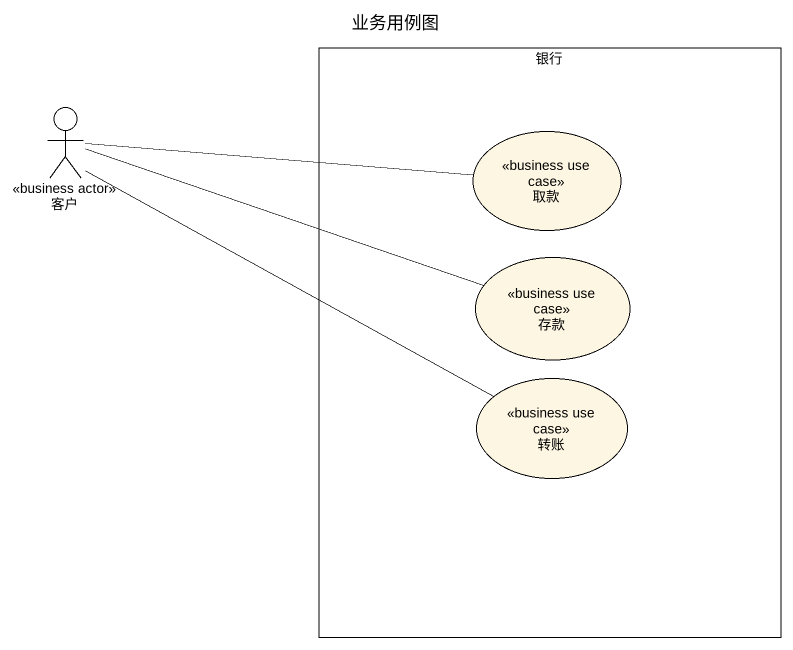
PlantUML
@startuml
title 业务用例图
rectangle 银行 {
  usecase 取款 <<business use case>>
  usecase 存款 <<business use case>>
  usecase 转账 <<business use case>>
}
actor 客户 <<business actor>>
客户 -right- 取款
客户 -right- 存款
客户 -right- 转账
@enduml
